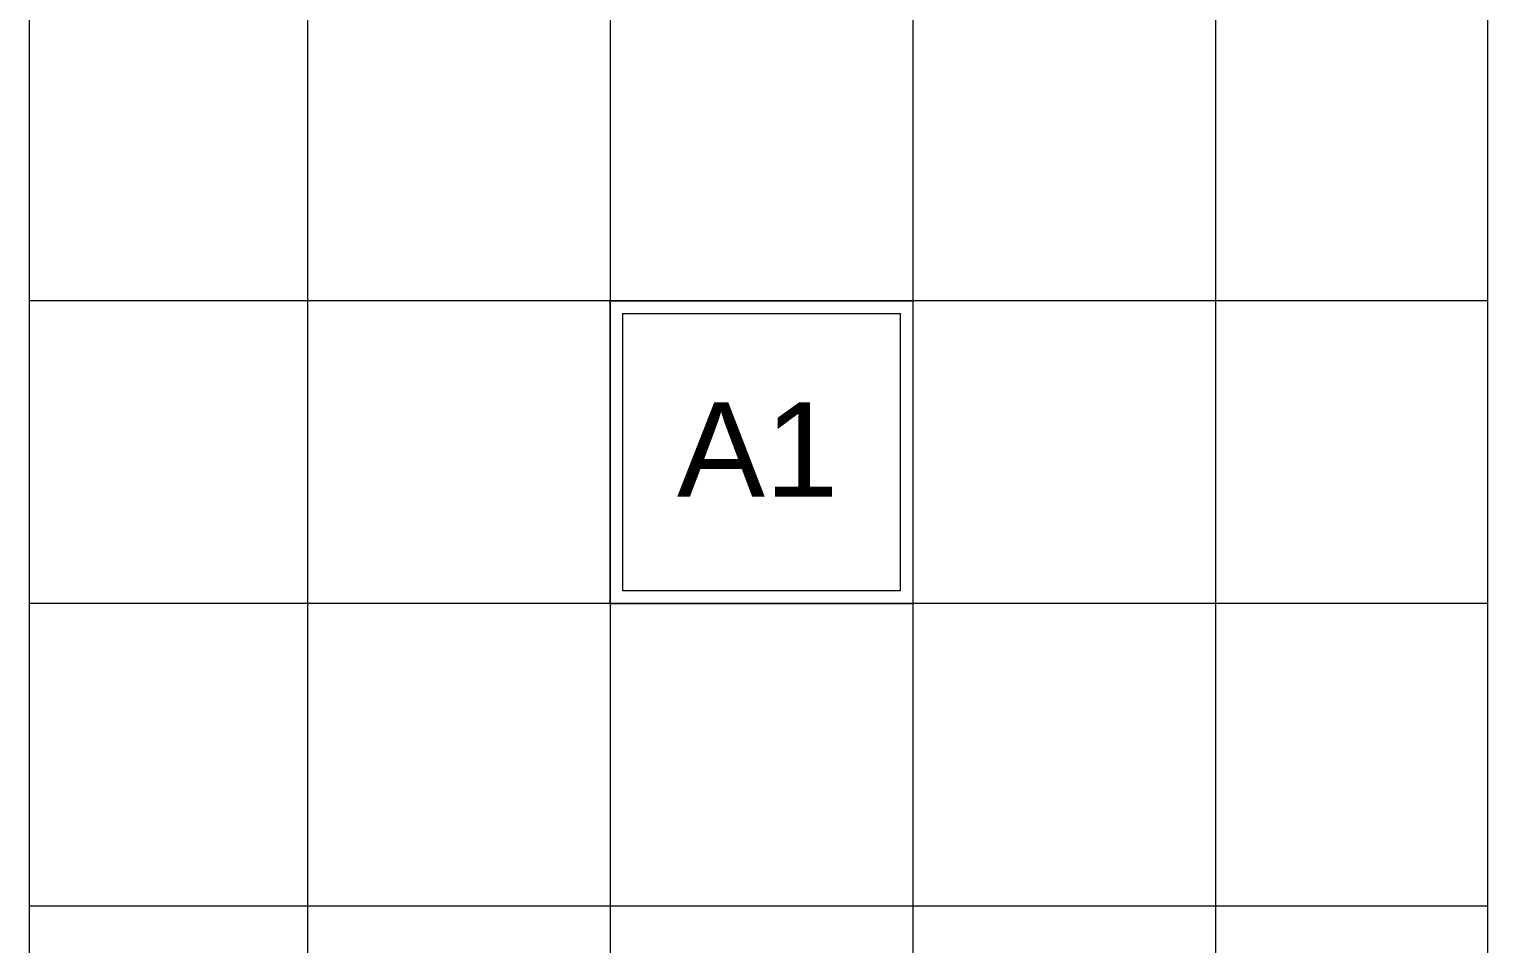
# Model space of a CAD drawing. Header units: inches. Extents: x -1427 to 2274, y -2183 to 260.
# Drawn here: x -589.9 to -474.3, y -2067.2 to -1994.6 of the extents above; entities that cross this region are included whole.
import ezdxf

# ---------------------------------------------------------------- set-up
doc = ezdxf.new("R2010")
doc.units = ezdxf.units.IN
doc.header["$MEASUREMENT"] = 0
for name, color, linetype, lineweight in [('A-CLNG', 13, 'Continuous', 9), ('A-CLNG-PATT', 13, 'Continuous', 9), ('E-LITE-EQPM', 33, 'Continuous', 9), ('E-LITE-EQPM-IDEN', 33, 'Continuous', 9), ('I-WALL', 2, 'Continuous', 9)]:
    doc.layers.add(name, color=color, linetype=linetype, lineweight=lineweight)
doc.styles.add('Arial', font='arial.ttf', dxfattribs={"height": 7.5})

# ---------------------------------------------------------------- blocks, each defined once
blk = doc.blocks.new('Rectangular Ceiling Light - Recessed - New 2_x2_ - FLAT LENS-2500555-Reflected Ceiling Plan')
at = {"layer": 'E-LITE-EQPM', "lineweight": 20}
for p, q in [((-12.74, -14.34), (-12.74, 9.66)), ((-12.74, 9.66), (11.26, 9.66)), ((11.26, 9.66), (11.26, -14.34)), ((-11.74, -13.34), (-11.74, 8.66)), ((-11.74, 8.66), (10.26, 8.66)), ((10.26, 8.66), (10.26, -13.34)), ((10.26, -13.34), (-11.74, -13.34)), ((11.26, -14.34), (-12.74, -14.34))]:
    blk.add_line(p, q, dxfattribs=at)

msp = doc.modelspace()

# ---------------------------------------------------------------- hatches: boundary and pattern name
at = {"layer": 'A-CLNG-PATT', "lineweight": 13}
h = msp.add_hatch(dxfattribs=at)
h.set_pattern_fill('FP_14', color=256, style=0, pattern_type=2)
h.set_pattern_definition([(90, (-543.862, -2040.185), (24, -1e-15), []), (0, (-543.862, -2040.185), (0, -24), [])])
h.paths.add_polyline_path([(-474.29, -2145.03), (-474.29, -1920.18), (-589.93, -1920.18), (-589.93, -2080.06), (-578.56, -2080.06), (-578.56, -2115.29), (-582.27, -2119), (-556.24, -2145.03), (-519.86, -2145.03)], flags=0)
h.paths.add_polyline_path([(-543.86, -2112.18), (-543.86, -2088.18), (-519.86, -2088.18), (-519.86, -2112.18)], flags=0)
h.paths.add_polyline_path([(-543.86, -2040.18), (-543.86, -2016.18), (-519.86, -2016.18), (-519.86, -2040.18), (-539.31, -2040.18)], flags=0)
h.paths.add_polyline_path([(-543.86, -1968.18), (-543.86, -1944.18), (-519.86, -1944.18), (-519.86, -1968.18), (-539.31, -1968.18)], flags=0)

# ---------------------------------------------------------------- linework, layer by layer
at = {"layer": 'A-CLNG', "lineweight": 13}
for p, q in [((-519.86, -2016.18), (-543.86, -2016.18)), ((-543.86, -2016.18), (-543.86, -2040.18)), ((-519.86, -2040.18), (-519.86, -2016.18)), ((-543.86, -2040.18), (-519.86, -2040.18))]:
    msp.add_line(p, q, dxfattribs=at)
at = {"layer": 'I-WALL', "color": 250, "lineweight": 20}
for p, q in [((-589.93, -1919.43), (-589.93, -2079.18)), ((-474.29, -2146.68), (-474.29, -1919.43))]:
    msp.add_line(p, q, dxfattribs=at)

# ---------------------------------------------------------------- block references
at = {"layer": 'E-LITE-EQPM', "lineweight": 20}
msp.add_blockref('Rectangular Ceiling Light - Recessed - New 2_x2_ - FLAT LENS-2500555-Reflected Ceiling Plan', (-531.13, -2025.84), dxfattribs=at)

# ---------------------------------------------------------------- texts
at = {"layer": 'E-LITE-EQPM-IDEN', "insert": (-538.58, -2024.23), "char_height": 7.5, "width": 16.059, "attachment_point": 1, "style": 'Arial'}
msp.add_mtext('A1', dxfattribs=at)

doc.saveas('drawing.dxf')
